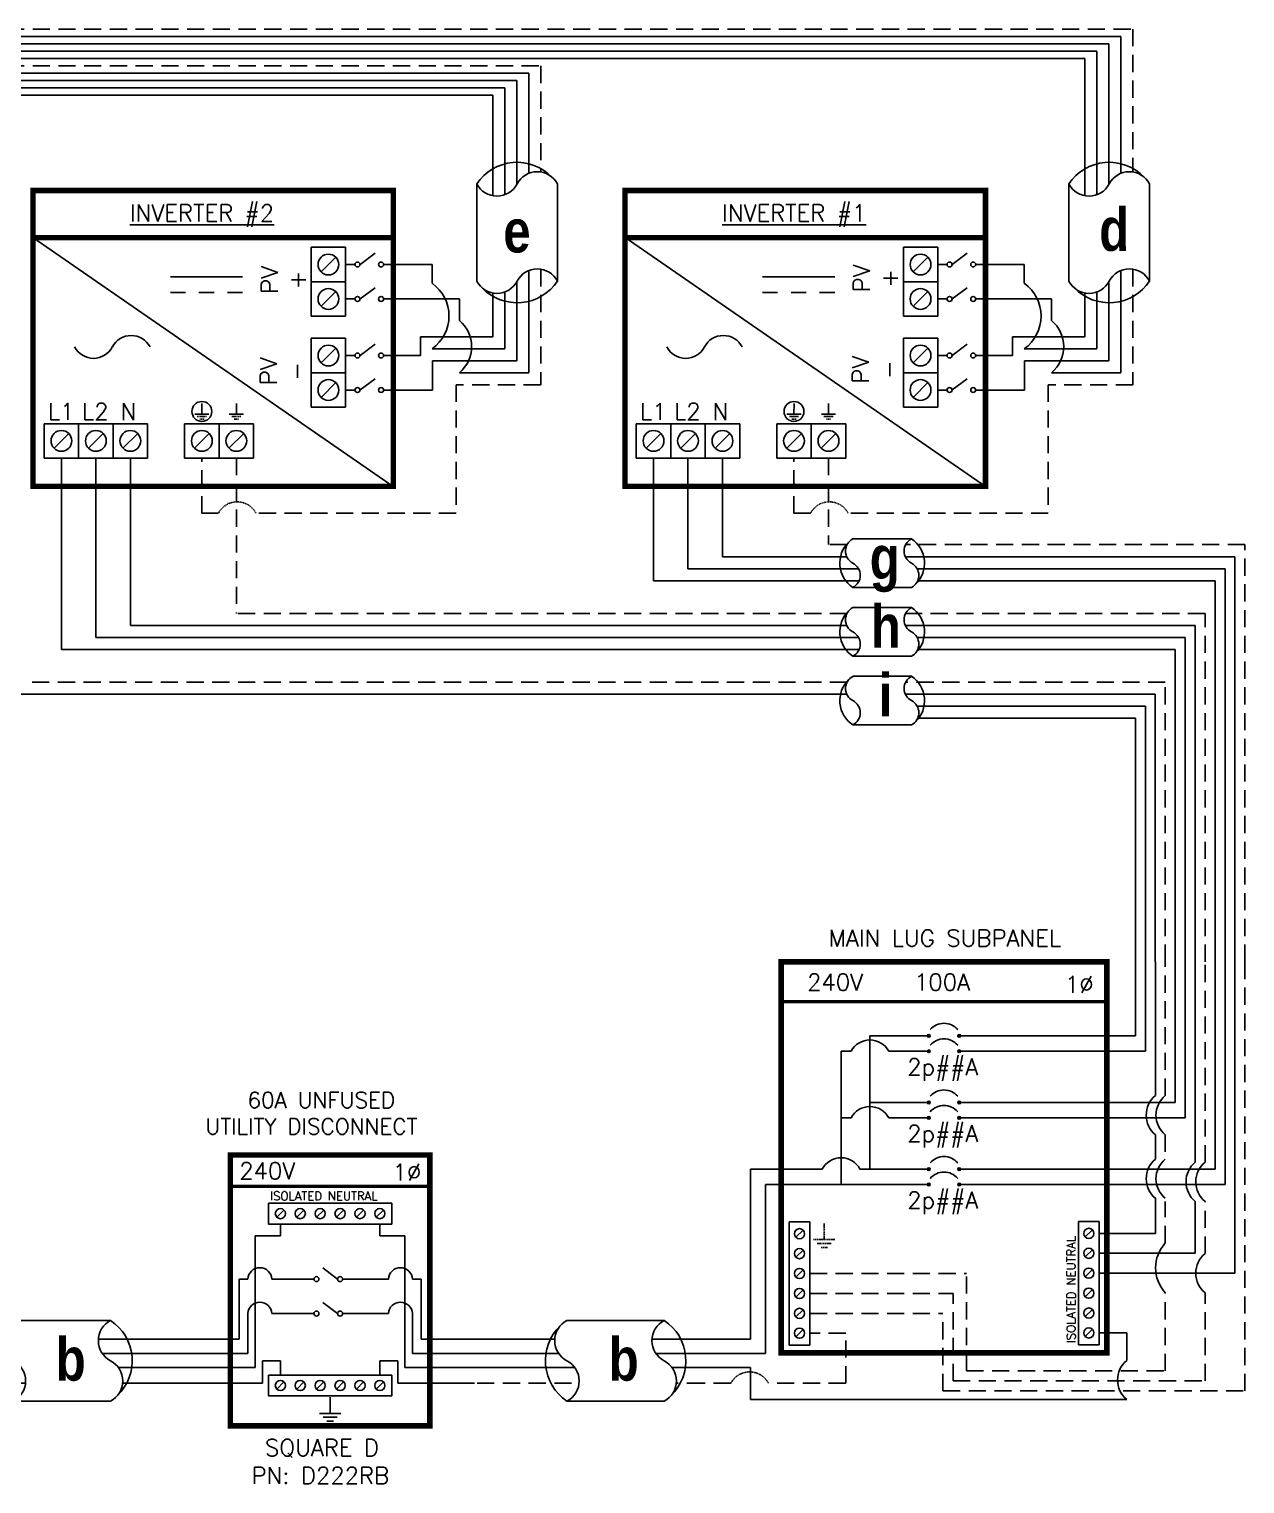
# Model space of a CAD drawing. Header units: feet. Extents: x 18740 to 19516, y 16033 to 16588.
# Drawn here: x 19249.9 to 19515.7, y 16235.1 to 16553.1 of the extents above; entities that cross this region are included whole.
import ezdxf

# ---------------------------------------------------------------- set-up
doc = ezdxf.new("R2010")
doc.units = ezdxf.units.FT
doc.header["$MEASUREMENT"] = 0
doc.linetypes.add('HIDDEN', pattern=[0.375, 0.25, -0.125])
for name, color, linetype in [('ONE LINE BLOCKS', 7, 'Continuous'), ('TABLES', 7, 'Continuous'), ('TEXT', 7, 'Continuous'), ('Z - TITLEBLOCK TXT', 7, 'Continuous')]:
    doc.layers.add(name, color=color, linetype=linetype)
doc.styles.add('ONE LINE TXT', font='techb___.ttf')
doc.styles.get("Standard").update_dxf_attribs({"font": 'simplex.shx'})

# ---------------------------------------------------------------- blocks, each defined once
blk = doc.blocks.new('*U22')
at = {"layer": 'ONE LINE BLOCKS', "linetype": 'Continuous'}
h = blk.add_hatch(color=1, dxfattribs=at)
h.dxf.hatch_style = 1
edge = h.paths.add_edge_path()
edge.add_arc((32.25, -16.19), 0.291, 0, 360)
h = blk.add_hatch(color=1, dxfattribs=at)
h.dxf.hatch_style = 1
edge = h.paths.add_edge_path()
edge.add_arc((38.92, -16.19), 0.291, 0, 360)
h = blk.add_hatch(color=1, dxfattribs=at)
h.dxf.hatch_style = 1
edge = h.paths.add_edge_path()
edge.add_arc((32.25, -19.57), 0.291, 0, 360)
h = blk.add_hatch(color=1, dxfattribs=at)
h.dxf.hatch_style = 1
edge = h.paths.add_edge_path()
edge.add_arc((38.92, -19.57), 0.291, 0, 360)
h = blk.add_hatch(color=1, dxfattribs=at)
h.dxf.hatch_style = 1
edge = h.paths.add_edge_path()
edge.add_arc((32.25, -30.75), 0.291, 0, 360)
h = blk.add_hatch(color=1, dxfattribs=at)
h.dxf.hatch_style = 1
edge = h.paths.add_edge_path()
edge.add_arc((38.92, -30.75), 0.291, 0, 360)
h = blk.add_hatch(color=1, dxfattribs=at)
h.dxf.hatch_style = 1
edge = h.paths.add_edge_path()
edge.add_arc((32.25, -34.13), 0.291, 0, 360)
h = blk.add_hatch(color=1, dxfattribs=at)
h.dxf.hatch_style = 1
edge = h.paths.add_edge_path()
edge.add_arc((38.92, -34.13), 0.291, 0, 360)
h = blk.add_hatch(color=1, dxfattribs=at)
h.dxf.hatch_style = 1
edge = h.paths.add_edge_path()
edge.add_arc((32.25, -45.31), 0.291, 0, 360)
h = blk.add_hatch(color=1, dxfattribs=at)
h.dxf.hatch_style = 1
edge = h.paths.add_edge_path()
edge.add_arc((38.92, -45.31), 0.291, 0, 360)
h = blk.add_hatch(color=1, dxfattribs=at)
h.dxf.hatch_style = 1
edge = h.paths.add_edge_path()
edge.add_arc((32.25, -48.69), 0.291, 0, 360)
h = blk.add_hatch(color=1, dxfattribs=at)
h.dxf.hatch_style = 1
edge = h.paths.add_edge_path()
edge.add_arc((38.92, -48.69), 0.291, 0, 360)
at = {"color": 7, "linetype": 'Continuous'}
for p, q in [((77.44, 0), (77.44, -16.19)), ((86.14, 0), (86.14, -30.75)), ((94.84, 0), (94.84, -45.31)), ((28.05, -16.19), (19.39, -16.19)), ((19.39, -16.19), (19.39, -30.75)), ((77.44, -16.19), (43.12, -16.19)), ((28.05, -30.75), (19.39, -30.75)), ((19.39, -30.75), (19.39, -45.31)), ((86.14, -30.75), (43.12, -30.75)), ((8.98, -45.31), (-6.7, -45.31)), ((-6.7, -45.31), (-6.7, -82.47)), ((28.05, -45.31), (17.22, -45.31)), ((94.84, -45.31), (43.12, -45.31)), ((-6.7, -82.47), (-20.02, -82.47))]:
    blk.add_line(p, q, dxfattribs=at)
at = {"color": 10, "linetype": 'Continuous'}
for p, q in [((79.61, 0), (79.61, -19.57)), ((88.31, 0), (88.31, -34.13)), ((97.01, 0), (97.01, -48.69)), ((13.1, -34.13), (13.1, -19.57)), ((15.27, -19.57), (13.1, -19.57)), ((23.51, -19.57), (28.05, -19.57)), ((79.61, -19.57), (43.12, -19.57)), ((13.1, -48.69), (13.1, -34.13)), ((15.27, -34.13), (13.1, -34.13)), ((23.51, -34.13), (28.05, -34.13)), ((88.31, -34.13), (43.12, -34.13)), ((13.1, -48.69), (-3.41, -48.69)), ((-3.41, -85.65), (-3.41, -48.69)), ((13.1, -48.69), (28.05, -48.69)), ((97.01, -48.69), (43.12, -48.69)), ((-3.41, -85.65), (-20.02, -85.65))]:
    blk.add_line(p, q, dxfattribs=at)
at = {"color": 253, "linetype": 'Continuous'}
for p, q in [((81.79, 0), (81.79, -29.26)), ((90.49, 0), (90.49, -43.82)), ((99.19, 0), (99.19, -68.07)), ((81.79, -37.81), (81.79, -43.14)), ((81.79, -51.7), (81.79, -59.36)), ((90.49, -52.37), (90.49, -63.71)), ((81.79, -59.36), (69.51, -59.36)), ((90.49, -63.71), (69.51, -63.71)), ((99.19, -68.07), (69.51, -68.07)), ((75.52, -81.12), (69.51, -81.12)), ((75.52, -87.14), (75.52, -81.12)), ((-6.7, -88.69), (-20.02, -88.69)), ((-6.7, -95.69), (-6.7, -88.69)), ((75.52, -95.69), (-6.7, -95.69))]:
    blk.add_line(p, q, dxfattribs=at)
at = {"color": 10, "linetype": 'Continuous'}
for centre in [(19.39, -21.73), (19.39, -36.29)]:
    blk.add_arc(centre, 4.65, 27.6639, 152.3361, dxfattribs=at)
at = {"color": 253, "linetype": 'Continuous'}
for centre in [(85.37, -33.53), (85.37, -47.42), (94.07, -48.09), (79.1, -91.41)]:
    blk.add_arc(centre, 5.58, 129.9215, 230.0785, dxfattribs=at)
at = {"color": 7, "linetype": 'Continuous'}
blk.add_arc((13.1, -47.47), 4.65, 27.6639, 152.3361, dxfattribs=at)
at = {"layer": 'ONE LINE BLOCKS', "lineweight": 50}
blk.add_line((0, -8.7), (71.17, -8.7), dxfattribs=at)
at = {"layer": 'ONE LINE BLOCKS', "lineweight": 50, "const_width": 1.19}
blk.add_lwpolyline([(0, -85.47), (0, 0), (71.17, 0), (71.17, -85.47)], close=True, dxfattribs=at)
at = {"layer": 'TEXT', "color": 92, "linetype": 'HIDDEN', "ltscale": 15}
for p, q in [((83.96, -29.26), (83.96, 0)), ((92.66, -43.82), (92.66, 0)), ((101.36, -93.78), (101.36, 0)), ((83.96, -37.81), (83.96, -43.14)), ((83.96, -61.47), (83.96, -52.37)), ((92.66, -63.79), (92.66, -52.37)), ((6.27, -68.14), (40.48, -68.14)), ((40.48, -89.41), (40.48, -68.14)), ((6.27, -72.49), (37.56, -72.49)), ((37.56, -91.6), (37.56, -72.49)), ((83.96, -89.41), (83.96, -72.34)), ((92.66, -91.6), (92.66, -72.34)), ((6.27, -76.84), (35.36, -76.84)), ((35.36, -93.78), (35.36, -76.84)), ((14.11, -81.19), (6.27, -81.19)), ((14.11, -92.13), (14.11, -81.19)), ((-11.01, -92.13), (-20.02, -92.13)), ((14.11, -92.13), (-2.77, -92.13)), ((37.56, -91.6), (92.66, -91.6)), ((40.48, -89.41), (83.96, -89.41)), ((35.36, -93.78), (101.36, -93.78))]:
    blk.add_line(p, q, dxfattribs=at)
at = {"layer": 'TEXT', "color": 92, "linetype": 'HIDDEN', "flags": 128}
for points in [[(9.38, -57.21), (9.38, -60.71)], [(7.04, -60.71), (11.72, -60.71)], [(10.91, -61.58), (7.85, -61.58)], [(10.1, -62.45), (8.66, -62.45)]]:
    blk.add_lwpolyline(points, dxfattribs=at)
at = {"layer": 'TEXT', "color": 92, "linetype": 'Continuous', "ltscale": 4}
for centre, radius, start, end in [((87.43, -33.53), 5.51, 129.059, 230.941), ((87.43, -47.42), 5.51, 129.059, 230.941), ((96.13, -48.09), 5.51, 129.059, 230.941), ((89.87, -66.9), 8.03, 137.3778, 222.6222), ((96.13, -68.07), 5.51, 129.059, 230.941)]:
    blk.add_arc(centre, radius, start, end, dxfattribs=at)
at = {"layer": 'TEXT', "color": 92, "linetype": 'HIDDEN', "ltscale": 0.3}
blk.add_arc((-6.89, -94.29), 4.65, 27.6639, 152.3361, dxfattribs=at)
at = {"layer": 'Z - TITLEBLOCK TXT', "color": 1, "linetype": 'Continuous'}
for p, q in [((1.73, -83.79), (1.73, -56.84)), ((1.73, -56.84), (6.27, -56.84)), ((6.27, -56.84), (6.27, -83.79)), ((64.97, -83.71), (64.97, -56.77)), ((64.97, -56.77), (69.51, -56.77)), ((69.51, -56.77), (69.51, -83.71)), ((6.27, -83.79), (1.73, -83.79)), ((69.51, -83.71), (64.97, -83.71))]:
    blk.add_line(p, q, dxfattribs=at)
at = {"layer": 'Z - TITLEBLOCK TXT', "color": 4, "linetype": 'Continuous'}
for p, q in [((4.79, -58.65), (3.22, -60.22)), ((68.02, -58.58), (66.45, -60.15)), ((4.79, -63), (3.22, -64.57)), ((68.02, -62.93), (66.45, -64.5)), ((4.79, -67.35), (3.22, -68.92)), ((68.02, -67.28), (66.45, -68.85)), ((4.79, -71.7), (3.22, -73.27)), ((68.02, -71.63), (66.45, -73.2)), ((4.79, -76.05), (3.22, -77.62)), ((68.02, -75.98), (66.45, -77.55)), ((4.79, -80.4), (3.22, -81.97)), ((68.02, -80.33), (66.45, -81.9))]:
    blk.add_line(p, q, dxfattribs=at)
at = {"layer": 'Z - TITLEBLOCK TXT', "color": 1, "linetype": 'Continuous', "flags": 128}
for points in [[(28.05, -16.19), (32.25, -16.19)], [(28.05, -16.19), (32.25, -16.19)], [(38.92, -16.19), (43.12, -16.19)], [(28.05, -19.57), (32.25, -19.57)], [(28.05, -19.57), (32.25, -19.57)], [(38.92, -19.57), (43.12, -19.57)], [(28.05, -30.75), (32.25, -30.75)], [(28.05, -30.75), (32.25, -30.75)], [(38.92, -30.75), (43.12, -30.75)], [(28.05, -34.13), (32.25, -34.13)], [(28.05, -34.13), (32.25, -34.13)], [(38.92, -34.13), (43.12, -34.13)], [(28.05, -45.31), (32.25, -45.31)], [(28.05, -45.31), (32.25, -45.31)], [(38.92, -45.31), (43.12, -45.31)], [(28.05, -48.69), (32.25, -48.69)], [(28.05, -48.69), (32.25, -48.69)], [(38.92, -48.69), (43.12, -48.69)]]:
    blk.add_lwpolyline(points, dxfattribs=at)
at = {"layer": 'Z - TITLEBLOCK TXT', "color": 1, "linetype": 'Continuous'}
for centre in [(32.25, -16.19), (38.92, -16.19), (32.25, -19.57), (38.92, -19.57), (32.25, -30.75), (38.92, -30.75), (32.25, -34.13), (38.92, -34.13), (32.25, -45.31), (38.92, -45.31), (32.25, -48.69), (38.92, -48.69)]:
    blk.add_circle(centre, 0.291, dxfattribs=at)
at = {"layer": 'Z - TITLEBLOCK TXT', "color": 4, "linetype": 'Continuous'}
for centre in [(4, -59.44), (67.24, -59.36), (4, -63.79), (67.24, -63.71), (4, -68.14), (67.24, -68.07), (4, -72.49), (67.24, -72.42), (4, -76.84), (67.24, -76.77), (4, -81.19), (67.24, -81.12)]:
    blk.add_circle(centre, 1.11, dxfattribs=at)
at = {"layer": 'Z - TITLEBLOCK TXT', "color": 1, "linetype": 'Continuous'}
for centre in [(35.58, -17.38), (35.58, -20.76), (35.58, -31.94), (35.58, -35.32), (35.58, -46.5), (35.58, -49.88)]:
    blk.add_arc(centre, 3.93, 40.3392, 139.6608, dxfattribs=at)
at = {"layer": 'TABLES', "color": 1, "linetype": 'Continuous'}
for p in [(27.55, -24.8), (27.55, -39.36), (27.55, -53.92)]:
    blk.add_text('2p##A', height=3.658, dxfattribs=at).set_placement(p)
at = {"layer": 'TABLES', "color": 4, "linetype": 'Continuous'}
blk.add_text('ISOLATED NEUTRAL', height=1.8743, rotation=90, dxfattribs=at).set_placement((64.31, -83.35))
at = {"layer": 'TEXT', "color": 1, "attachment_point": 5}
for s, width, gutter_width, insert, char_height in [('MAIN LUG SUBPANEL ', 62.3984, 7.17, (35.78, 5.18), 3.6576), ('240V', 0.1481, 0.75, (11.79, -4.45), 3.658), ('100A', 0.1481, 0.75, (35.17, -4.45), 3.658), ('1∅', 0.1481, 0.75, (65.15, -4.96), 3.658)]:
    blk.add_mtext_dynamic_manual_height_columns(s, width=width, gutter_width=gutter_width, heights=[0], dxfattribs=dict(at, insert=insert, char_height=char_height))
blk = doc.blocks.new('*U10')
at = {"color": 7, "linetype": 'Continuous'}
for p, q in [((6.669, 2.433), (2.905, 2.433)), ((2.435, 1.711), (0, 1.711)), ((9.575, 1.711), (6.199, 1.711)), ((2.905, -0.69), (6.669, -0.69))]:
    blk.add_line(p, q, dxfattribs=at)
at = {"color": 10, "linetype": 'Continuous'}
for p, q in [((2.591, 1.149), (0, 1.149)), ((9.575, 1.149), (6.355, 1.149))]:
    blk.add_line(p, q, dxfattribs=at)
at = {"color": 253, "linetype": 'Continuous'}
for p, q in [((3.208, 0.611), (0, 0.611)), ((9.575, 0.611), (6.972, 0.611))]:
    blk.add_line(p, q, dxfattribs=at)
at = {"color": 7, "linetype": 'Continuous'}
for centre, start, end in [((5.633, 0.872), 313.9732, 56.4265), ((3.942, 0.872), 133.9732, 236.4265)]:
    blk.add_arc(centre, 1.874, start, end, dxfattribs=at)
at = {"layer": 'TEXT', "color": 92, "linetype": 'HIDDEN', "ltscale": 15}
for p, q in [((3.373, 0), (0, 0)), ((9.575, 0), (7.137, 0))]:
    blk.add_line(p, q, dxfattribs=at)
at = {"layer": 'Z - TITLEBLOCK TXT', "linetype": 'Continuous'}
for centre, start, end in [((3.315, 1.653), 117.6639, 242.3361), ((7.078, 1.653), 117.6639, 242.3361), ((2.496, 0.091), 297.6639, 62.3361), ((6.26, 0.091), 297.6639, 62.3361)]:
    blk.add_arc(centre, 0.882, start, end, dxfattribs=at)
blk = doc.blocks.new('M_UTILITY DISCONNECT')
at = {"color": 253, "linetype": 'Continuous'}
for p, q in [((2.699, 0.611), (2.699, 5.706)), ((2.699, 5.706), (3.671, 5.706)), ((3.671, 5.706), (3.671, 6.168)), ((7.524, 5.706), (7.524, 6.168)), ((8.496, 5.706), (7.524, 5.706)), ((8.496, 0.611), (8.496, 5.706)), ((2.699, 0.611), (0, 0.611)), ((8.496, 0.611), (11.195, 0.611))]:
    blk.add_line(p, q, dxfattribs=at)
at = {"color": 7, "linetype": 'Continuous'}
for p, q in [((2.078, 1.711), (2.078, 4.034)), ((2.408, 4.034), (2.078, 4.034)), ((3.809, 4.034), (3.343, 4.034)), ((7.386, 4.034), (7.853, 4.034)), ((8.788, 4.034), (9.118, 4.034)), ((9.118, 1.711), (9.118, 4.034)), ((2.078, 1.711), (0, 1.711)), ((9.118, 1.711), (11.195, 1.711))]:
    blk.add_line(p, q, dxfattribs=at)
at = {"color": 10, "linetype": 'Continuous'}
for p, q in [((2.408, 1.149), (2.408, 2.699)), ((3.809, 2.699), (3.343, 2.699)), ((7.386, 2.699), (7.853, 2.699)), ((8.787, 1.149), (8.788, 2.699)), ((2.408, 1.149), (0, 1.149)), ((8.787, 1.149), (11.195, 1.149))]:
    blk.add_line(p, q, dxfattribs=at)
at = {"color": 7, "linetype": 'Continuous'}
for centre in [(2.875, 4.008), (8.32, 4.008)]:
    blk.add_arc(centre, 0.468, 3.2819, 176.7181, dxfattribs=at)
at = {"color": 10, "linetype": 'Continuous'}
for centre in [(2.875, 2.672), (8.32, 2.672)]:
    blk.add_arc(centre, 0.468, 3.2819, 176.7181, dxfattribs=at)
at = {"layer": 'ONE LINE BLOCKS', "lineweight": 50}
blk.add_line((1.732, 7.637), (9.459, 7.637), dxfattribs=at)
at = {"layer": 'ONE LINE BLOCKS', "lineweight": 50, "const_width": 0.21}
blk.add_lwpolyline([(1.732, -1.647), (1.732, 8.836), (9.459, 8.836), (9.459, -1.647)], close=True, dxfattribs=at)
at = {"layer": 'TEXT', "color": 92, "linetype": 'HIDDEN', "ltscale": 15}
for p, q in [((2.978, 0), (2.978, 0.875)), ((2.978, 0.875), (3.671, 0.875)), ((3.671, 0.875), (3.671, 0.319)), ((8.217, 0.875), (7.524, 0.875)), ((7.524, 0.875), (7.524, 0.319)), ((8.217, 0), (8.217, 0.875)), ((2.978, 0), (0, 0)), ((8.217, 0), (11.195, 0))]:
    blk.add_line(p, q, dxfattribs=at)
at = {"layer": 'TEXT', "color": 92, "linetype": 'Continuous', "flags": 128}
for points in [[(5.598, -0.543), (5.598, -1.164)], [(5.183, -1.164), (6.012, -1.164)], [(5.869, -1.317), (5.327, -1.317)], [(5.725, -1.471), (5.47, -1.471)]]:
    blk.add_lwpolyline(points, dxfattribs=at)
at = {"layer": 'Z - TITLEBLOCK TXT', "color": 1, "linetype": 'Continuous'}
for p, q in [((3.211, 6.168), (3.211, 6.972)), ((3.211, 6.972), (7.984, 6.972)), ((7.984, 6.972), (7.984, 6.168)), ((7.984, 6.168), (3.211, 6.168)), ((3.809, 4.034), (4.973, 4.034)), ((5.309, 4.468), (5.887, 4.036)), ((6.078, 4.034), (7.386, 4.034)), ((5.309, 3.134), (5.887, 2.701)), ((3.809, 2.699), (4.973, 2.699)), ((6.078, 2.699), (7.386, 2.699)), ((3.211, 0.319), (7.984, 0.319)), ((3.211, 0.319), (3.211, -0.485)), ((7.984, 0.319), (7.984, -0.485)), ((7.984, -0.485), (3.211, -0.485))]:
    blk.add_line(p, q, dxfattribs=at)
at = {"layer": 'Z - TITLEBLOCK TXT', "color": 4, "linetype": 'Continuous'}
for p, q in [((3.81, 6.71), (3.531, 6.431)), ((4.581, 6.71), (4.302, 6.431)), ((5.351, 6.71), (5.073, 6.431)), ((6.122, 6.71), (5.844, 6.431)), ((6.893, 6.71), (6.614, 6.431)), ((7.664, 6.71), (7.385, 6.431)), ((3.81, 0.056), (3.531, -0.223)), ((4.581, 0.056), (4.302, -0.223)), ((5.351, 0.056), (5.073, -0.223)), ((6.122, 0.056), (5.844, -0.223)), ((6.893, 0.056), (6.614, -0.223)), ((7.664, 0.056), (7.385, -0.223))]:
    blk.add_line(p, q, dxfattribs=at)
for centre in [(3.671, 6.57), (4.441, 6.57), (5.212, 6.57), (5.983, 6.57), (6.754, 6.57), (7.524, 6.57), (3.671, -0.083), (4.441, -0.083), (5.212, -0.083), (5.983, -0.083), (6.754, -0.083), (7.524, -0.083)]:
    blk.add_circle(centre, 0.197, dxfattribs=at)
at = {"layer": 'Z - TITLEBLOCK TXT', "color": 1, "linetype": 'Continuous'}
for centre in [(5.069, 4.034), (5.983, 4.034), (5.069, 2.699), (5.983, 2.699)]:
    blk.add_circle(centre, 0.0959, dxfattribs=at)
at = {"layer": 'TABLES', "color": 4, "linetype": 'Continuous'}
blk.add_text('ISOLATED NEUTRAL', height=0.33207, dxfattribs=at).set_placement((3.275, 7.089))
at = {"layer": 'TEXT', "color": 1}
for s, width, gutter_width, heights, insert, char_height, attachment_point in [('\\A1;\\pi2.3006; 60A UNFUSED \\P\\pi1.0912;UTILITY DISCONNECT', 11.50802, 0, [1.916], (-0.322, 11.272), 0.612, 1), ('240V', 0.14806, 0.75, [0], (3.162, 8.227), 0.648, 5), ('1∅', 0.14806, 0.75, [0], (8.576, 8.174), 0.648, 5), ('\\A1;\\pi1.5665,t4.8065;SQUARE D\\P\\pi1.042,t4.282;PN: D222RB', 8.03936, 0.203, [2.349], (1.51, -2.167), 0.648, 1)]:
    blk.add_mtext_dynamic_manual_height_columns(s, width=width, gutter_width=gutter_width, heights=heights, dxfattribs=dict(at, insert=insert, char_height=char_height, attachment_point=attachment_point))

msp = doc.modelspace()

# ---------------------------------------------------------------- linework, layer by layer
at = {"color": 7, "linetype": 'Continuous'}
for p, q in [((19121.36, 16551.45), (19488.61, 16551.45)), ((19488.61, 16551.45), (19488.61, 16521.53)), ((19121.36, 16548.23), (19483.37, 16548.23)), ((19483.37, 16548.23), (19483.37, 16516.86)), ((19121.36, 16543.41), (19359.18, 16543.41)), ((19359.18, 16543.41), (19359.18, 16521.53)), ((19121.36, 16540.2), (19353.93, 16540.19)), ((19353.93, 16540.19), (19353.93, 16516.86)), ((19347.8, 16519.21), (19347.8, 16497.97)), ((19365.42, 16497.97), (19365.42, 16519.21)), ((19477.23, 16519.21), (19477.23, 16497.97)), ((19494.86, 16497.97), (19494.86, 16519.21)), ((19338.05, 16501.6), (19327.42, 16501.6)), ((19338.05, 16497.5), (19338.05, 16501.6)), ((19359.18, 16500.28), (19359.18, 16477.95)), ((19467.48, 16501.6), (19456.85, 16501.6)), ((19467.48, 16497.5), (19467.48, 16501.6)), ((19488.61, 16500.28), (19488.61, 16477.95)), ((19344.01, 16494.07), (19327.42, 16494.07)), ((19344.01, 16489.35), (19344.01, 16494.07)), ((19353.93, 16495.61), (19353.93, 16483.19)), ((19473.44, 16494.07), (19456.85, 16494.07)), ((19473.44, 16489.35), (19473.44, 16494.07)), ((19483.37, 16495.61), (19483.37, 16483.19)), ((19353.93, 16483.19), (19338.05, 16483.19)), ((19483.37, 16483.19), (19467.48, 16483.19)), ((19359.18, 16477.95), (19344.01, 16477.95)), ((19488.61, 16477.95), (19473.44, 16477.95)), ((19257.01, 16459.28), (19257.01, 16417.46)), ((19386.44, 16459.28), (19386.44, 16432.48)), ((19442.82, 16441.64), (19430, 16441.64)), ((19386.44, 16432.48), (19431.37, 16432.48)), ((19430, 16431.01), (19442.82, 16431.01)), ((19444.18, 16432.48), (19509.17, 16432.48)), ((19509.17, 16432.48), (19509.17, 16349.2)), ((19442.82, 16426.62), (19430, 16426.62)), ((19257.01, 16417.46), (19431.37, 16417.46)), ((19444.18, 16417.46), (19500.47, 16417.46)), ((19500.47, 16417.46), (19500.47, 16349.2)), ((19430, 16415.98), (19442.82, 16415.98)), ((19442.82, 16411.59), (19430, 16411.59)), ((19430, 16400.96), (19442.82, 16400.96)), ((19444.18, 16402.43), (19491.77, 16402.43)), ((19491.77, 16402.43), (19491.77, 16349.2)), ((19388.77, 16270.8), (19367.52, 16270.8)), ((19347.34, 16266.73), (19364.87, 16266.73)), ((19398.89, 16266.73), (19386.11, 16266.73)), ((19367.52, 16253.18), (19388.77, 16253.18))]:
    msp.add_line(p, q, dxfattribs=at)
at = {"color": 253, "linetype": 'Continuous'}
for p, q in [((19121.36, 16549.84), (19485.99, 16549.84)), ((19485.99, 16549.84), (19485.99, 16519.11)), ((19121.36, 16546.62), (19480.74, 16546.62)), ((19480.74, 16546.62), (19480.74, 16516.63)), ((19121.36, 16541.8), (19356.56, 16541.8)), ((19356.56, 16541.8), (19356.56, 16519.11)), ((19121.36, 16538.58), (19351.31, 16538.58)), ((19351.31, 16538.58), (19351.31, 16516.63)), ((19356.56, 16497.87), (19356.56, 16480.57)), ((19485.99, 16497.87), (19485.99, 16480.57)), ((19351.31, 16495.38), (19351.31, 16485.81)), ((19480.74, 16495.38), (19480.74, 16485.81)), ((19351.31, 16485.81), (19335.47, 16485.81)), ((19335.47, 16485.81), (19335.47, 16481.71)), ((19480.74, 16485.81), (19464.91, 16485.81)), ((19464.91, 16485.81), (19464.91, 16481.71)), ((19335.47, 16481.71), (19327.42, 16481.71)), ((19356.56, 16480.57), (19338.1, 16480.57)), ((19338.1, 16480.57), (19338.1, 16474.17)), ((19464.91, 16481.71), (19456.85, 16481.71)), ((19485.99, 16480.57), (19467.53, 16480.57)), ((19467.53, 16480.57), (19467.53, 16474.17)), ((19338.1, 16474.17), (19327.42, 16474.17)), ((19467.53, 16474.17), (19456.85, 16474.17)), ((19272.08, 16459.28), (19272.08, 16422.72)), ((19401.51, 16459.28), (19401.51, 16437.74)), ((19401.51, 16437.74), (19428.66, 16437.74)), ((19441.48, 16437.74), (19513.53, 16437.74)), ((19513.53, 16349.2), (19513.53, 16437.74)), ((19272.08, 16422.72), (19428.66, 16422.72)), ((19441.48, 16422.72), (19504.82, 16422.72)), ((19504.82, 16422.72), (19504.82, 16349.2)), ((19246.05, 16407.69), (19428.66, 16407.69)), ((19441.48, 16407.69), (19496.12, 16407.69)), ((19496.12, 16407.69), (19496.12, 16349.2)), ((19343.84, 16260.52), (19369.23, 16260.52)), ((19398.89, 16260.52), (19390.48, 16260.52))]:
    msp.add_line(p, q, dxfattribs=at)
at = {"color": 10, "linetype": 'Continuous'}
for p, q in [((19264.54, 16459.28), (19264.54, 16420.09)), ((19393.97, 16459.28), (19393.97, 16435.11)), ((19393.97, 16435.11), (19431.24, 16435.11)), ((19444.05, 16435.11), (19511.35, 16435.11)), ((19511.35, 16435.11), (19511.35, 16349.2)), ((19264.54, 16420.09), (19431.24, 16420.09)), ((19444.05, 16420.09), (19502.65, 16420.09)), ((19502.65, 16420.09), (19502.65, 16349.2)), ((19444.05, 16405.06), (19493.95, 16405.06)), ((19493.95, 16405.06), (19493.95, 16349.2)), ((19345.48, 16263.56), (19365.75, 16263.56)), ((19398.89, 16263.56), (19386.99, 16263.56))]:
    msp.add_line(p, q, dxfattribs=at)
at = {"color": 7, "linetype": 'Continuous'}
for centre, radius, start, end in [((19356.61, 16513.36), 10.58, 43.9732, 146.4265), ((19486.04, 16513.36), 10.58, 43.9732, 146.4265), ((19356.61, 16503.82), 10.58, 223.9732, 326.4265), ((19486.04, 16503.82), 10.58, 223.9732, 326.4265), ((19433.53, 16436.33), 6.38, 133.9732, 236.4265), ((19439.29, 16436.33), 6.38, 313.9732, 56.4265), ((19439.29, 16421.3), 6.38, 313.9732, 56.4265), ((19433.53, 16421.3), 6.38, 133.9732, 236.4265), ((19433.53, 16406.28), 6.38, 133.9732, 236.4265), ((19439.29, 16406.28), 6.38, 313.9732, 56.4265), ((19382.92, 16261.99), 10.58, 313.9732, 56.4265), ((19373.37, 16261.99), 10.58, 133.9732, 236.4265)]:
    msp.add_arc(centre, radius, start, end, dxfattribs=at)
at = {"layer": 'ONE LINE BLOCKS', "lineweight": 50, "const_width": 1.19}
for points in [[(19250.79, 16453.11), (19250.79, 16517.77), (19329.56, 16517.77), (19329.56, 16453.11)], [(19250.79, 16507.49), (19250.79, 16517.77), (19329.56, 16517.77), (19329.56, 16507.49)], [(19380.22, 16453.11), (19380.22, 16517.77), (19458.99, 16517.77), (19458.99, 16453.11)], [(19380.22, 16507.49), (19380.22, 16517.77), (19458.99, 16517.77), (19458.99, 16507.49)]]:
    msp.add_lwpolyline(points, close=True, dxfattribs=at)
at = {"layer": 'TEXT', "color": 92, "linetype": 'HIDDEN', "ltscale": 15}
for p, q in [((19121.36, 16553.05), (19491.23, 16553.05)), ((19491.23, 16553.05), (19491.23, 16521.82)), ((19121.36, 16545.02), (19361.8, 16545.02)), ((19361.8, 16545.02), (19361.8, 16521.82)), ((19361.8, 16500.57), (19361.8, 16475.33)), ((19491.23, 16500.57), (19491.23, 16475.33)), ((19361.8, 16475.33), (19343.29, 16475.33)), ((19343.29, 16475.33), (19343.29, 16447.24)), ((19491.23, 16475.33), (19472.72, 16475.33)), ((19472.72, 16475.33), (19472.72, 16447.24)), ((19287.71, 16447.24), (19287.71, 16459.28)), ((19295.25, 16459.28), (19295.25, 16425.35)), ((19417.14, 16447.24), (19417.14, 16459.28)), ((19424.68, 16459.28), (19424.68, 16440.37)), ((19287.71, 16447.24), (19291.31, 16447.24)), ((19343.29, 16447.24), (19299.55, 16447.24)), ((19417.14, 16447.24), (19420.75, 16447.24)), ((19472.72, 16447.24), (19428.98, 16447.24)), ((19428.74, 16440.37), (19424.68, 16440.37)), ((19515.7, 16440.37), (19441.55, 16440.37)), ((19515.7, 16349.2), (19515.7, 16440.37)), ((19428.74, 16425.35), (19295.25, 16425.35)), ((19507, 16425.35), (19441.55, 16425.35)), ((19507, 16349.2), (19507, 16425.35)), ((19428.74, 16410.32), (19249.69, 16410.32)), ((19498.3, 16410.32), (19441.55, 16410.32)), ((19498.3, 16349.2), (19498.3, 16410.32)), ((19342.26, 16257.07), (19370.16, 16257.07)), ((19397.47, 16257.07), (19391.41, 16257.07))]:
    msp.add_line(p, q, dxfattribs=at)
at = {"layer": 'TEXT', "color": 92, "linetype": 'Continuous', "flags": 128}
for points in [[(19287.71, 16471.22), (19287.71, 16468.92)], [(19295.25, 16471.22), (19295.25, 16468.92)], [(19417.15, 16471.22), (19417.14, 16468.92)], [(19424.68, 16471.22), (19424.68, 16468.92)], [(19286.18, 16468.92), (19289.25, 16468.92)], [(19293.71, 16468.92), (19296.78, 16468.92)], [(19415.61, 16468.92), (19418.68, 16468.92)], [(19418.15, 16468.35), (19416.14, 16468.35)], [(19423.14, 16468.92), (19426.21, 16468.92)], [(19425.68, 16468.35), (19423.67, 16468.35)]]:
    msp.add_lwpolyline(points, dxfattribs=at)
at = {"layer": 'TEXT', "color": 92, "linetype": 'HIDDEN', "flags": 128}
for points in [[(19288.72, 16468.35), (19286.71, 16468.35)], [(19288.18, 16467.78), (19287.24, 16467.78)], [(19296.25, 16468.35), (19294.24, 16468.35)], [(19295.72, 16467.78), (19294.78, 16467.78)], [(19417.61, 16467.78), (19416.67, 16467.78)], [(19425.15, 16467.78), (19424.21, 16467.78)]]:
    msp.add_lwpolyline(points, dxfattribs=at)
at = {"layer": 'TEXT', "color": 92, "linetype": 'Continuous'}
for centre in [(19287.71, 16469.48), (19417.14, 16469.48)]:
    msp.add_circle(centre, 2.17, dxfattribs=at)
at = {"layer": 'TEXT', "color": 92, "linetype": 'HIDDEN', "ltscale": 0.3}
for centre in [(19295.43, 16445.08), (19424.87, 16445.08)]:
    msp.add_arc(centre, 4.65, 27.6639, 152.3361, dxfattribs=at)
at = {"layer": 'Z - TITLEBLOCK TXT', "color": 7, "linetype": 'Continuous'}
for p, q in [((19329.56, 16453.11), (19250.79, 16507.49)), ((19458.99, 16453.11), (19380.22, 16507.49)), ((19296.61, 16498.88), (19280.85, 16498.88)), ((19426.04, 16498.88), (19410.28, 16498.88)), ((19284.14, 16495.47), (19280.85, 16495.47)), ((19290.38, 16495.47), (19287.08, 16495.47)), ((19296.61, 16495.47), (19293.32, 16495.47)), ((19413.57, 16495.47), (19410.28, 16495.47)), ((19419.81, 16495.47), (19416.51, 16495.47)), ((19426.04, 16495.47), (19422.75, 16495.47))]:
    msp.add_line(p, q, dxfattribs=at)
at = {"layer": 'Z - TITLEBLOCK TXT', "color": 1, "linetype": 'Continuous'}
for p, q in [((19311.61, 16490.3), (19311.61, 16505.37)), ((19311.61, 16505.37), (19319.14, 16505.37)), ((19311.61, 16490.3), (19311.61, 16505.37)), ((19319.14, 16505.37), (19319.14, 16490.3)), ((19319.14, 16505.37), (19319.14, 16497.84)), ((19325.57, 16504.06), (19322.31, 16501.62)), ((19441.04, 16490.3), (19441.04, 16505.37)), ((19441.04, 16505.37), (19448.57, 16505.37)), ((19441.04, 16490.3), (19441.04, 16505.37)), ((19448.57, 16505.37), (19448.57, 16490.3)), ((19448.57, 16505.37), (19448.57, 16497.84)), ((19455, 16504.06), (19451.74, 16501.62)), ((19319.14, 16501.6), (19321.18, 16501.6)), ((19448.57, 16501.6), (19450.61, 16501.6)), ((19319.14, 16497.84), (19311.61, 16497.84)), ((19325.57, 16496.53), (19322.31, 16494.09)), ((19448.57, 16497.84), (19441.04, 16497.84)), ((19455, 16496.53), (19451.74, 16494.09)), ((19319.14, 16494.07), (19321.18, 16494.07)), ((19448.57, 16494.07), (19450.61, 16494.07)), ((19319.14, 16490.3), (19311.61, 16490.3)), ((19448.57, 16490.3), (19441.04, 16490.3)), ((19311.61, 16470.4), (19311.61, 16485.47)), ((19311.61, 16485.47), (19319.14, 16485.47)), ((19319.14, 16485.47), (19319.14, 16477.94)), ((19325.57, 16484.17), (19322.31, 16481.72)), ((19441.04, 16470.4), (19441.04, 16485.47)), ((19441.04, 16485.47), (19448.57, 16485.47)), ((19448.57, 16485.47), (19448.57, 16477.94)), ((19455, 16484.17), (19451.74, 16481.72)), ((19319.14, 16481.71), (19321.18, 16481.71)), ((19448.57, 16481.71), (19450.61, 16481.71)), ((19319.14, 16477.94), (19311.61, 16477.94)), ((19319.14, 16477.94), (19319.14, 16470.4)), ((19448.57, 16477.94), (19441.04, 16477.94)), ((19448.57, 16477.94), (19448.57, 16470.4)), ((19319.14, 16474.17), (19321.18, 16474.17)), ((19325.57, 16476.63), (19322.31, 16474.19)), ((19448.57, 16474.17), (19450.61, 16474.17)), ((19455, 16476.63), (19451.74, 16474.19)), ((19319.14, 16470.4), (19311.61, 16470.4)), ((19448.57, 16470.4), (19441.04, 16470.4)), ((19253.24, 16466.81), (19268.31, 16466.81)), ((19253.24, 16459.28), (19253.24, 16466.81)), ((19253.24, 16466.81), (19260.77, 16466.81)), ((19260.77, 16466.81), (19260.77, 16459.28)), ((19268.31, 16466.81), (19268.31, 16459.28)), ((19268.31, 16466.81), (19275.84, 16466.81)), ((19275.84, 16466.81), (19275.84, 16459.28)), ((19283.95, 16466.81), (19299.02, 16466.81)), ((19283.95, 16459.28), (19283.95, 16466.81)), ((19283.95, 16466.81), (19291.48, 16466.81)), ((19291.48, 16466.81), (19291.48, 16459.28)), ((19299.02, 16466.81), (19299.02, 16459.28)), ((19382.67, 16466.81), (19397.74, 16466.81)), ((19382.67, 16459.28), (19382.67, 16466.81)), ((19382.67, 16466.81), (19390.21, 16466.81)), ((19390.21, 16466.81), (19390.21, 16459.28)), ((19397.74, 16466.81), (19397.74, 16459.28)), ((19397.74, 16466.81), (19405.27, 16466.81)), ((19405.27, 16466.81), (19405.27, 16459.28)), ((19413.38, 16466.81), (19428.45, 16466.81)), ((19413.38, 16459.28), (19413.38, 16466.81)), ((19413.38, 16466.81), (19420.91, 16466.81)), ((19420.91, 16466.81), (19420.91, 16459.28)), ((19428.45, 16466.81), (19428.45, 16459.28)), ((19268.31, 16459.28), (19253.24, 16459.28)), ((19268.31, 16459.28), (19275.84, 16459.28)), ((19299.02, 16459.28), (19283.95, 16459.28)), ((19397.74, 16459.28), (19382.67, 16459.28)), ((19397.74, 16459.28), (19405.27, 16459.28)), ((19428.45, 16459.28), (19413.38, 16459.28))]:
    msp.add_line(p, q, dxfattribs=at)
at = {"layer": 'Z - TITLEBLOCK TXT', "color": 4, "linetype": 'Continuous'}
for p, q in [((19316.98, 16503.21), (19313.77, 16500)), ((19446.41, 16503.21), (19443.2, 16500)), ((19316.98, 16495.67), (19313.77, 16492.46)), ((19446.41, 16495.67), (19443.2, 16492.46)), ((19316.98, 16483.31), (19313.77, 16480.1)), ((19446.41, 16483.31), (19443.2, 16480.1)), ((19316.98, 16475.78), (19313.77, 16472.56)), ((19446.41, 16475.78), (19443.2, 16472.56)), ((19258.61, 16464.65), (19255.4, 16461.44)), ((19266.15, 16464.65), (19262.93, 16461.44)), ((19273.68, 16464.65), (19270.47, 16461.44)), ((19289.32, 16464.65), (19286.11, 16461.44)), ((19296.86, 16464.65), (19293.64, 16461.44)), ((19388.05, 16464.65), (19384.83, 16461.44)), ((19395.58, 16464.65), (19392.37, 16461.44)), ((19403.11, 16464.65), (19399.9, 16461.44)), ((19418.75, 16464.65), (19415.54, 16461.44)), ((19426.29, 16464.65), (19423.07, 16461.44))]:
    msp.add_line(p, q, dxfattribs=at)
for centre in [(19315.37, 16501.6), (19444.8, 16501.6), (19315.37, 16494.07), (19444.8, 16494.07), (19315.37, 16481.71), (19444.8, 16481.71), (19315.37, 16474.17), (19444.8, 16474.17), (19257.01, 16463.05), (19264.54, 16463.05), (19272.08, 16463.05), (19287.71, 16463.05), (19295.25, 16463.05), (19386.44, 16463.05), (19393.97, 16463.05), (19401.51, 16463.05), (19417.14, 16463.05), (19424.68, 16463.05)]:
    msp.add_circle(centre, 2.27, dxfattribs=at)
at = {"layer": 'Z - TITLEBLOCK TXT', "color": 1, "linetype": 'Continuous'}
for centre in [(19321.72, 16501.6), (19326.88, 16501.6), (19451.15, 16501.6), (19456.31, 16501.6), (19321.72, 16494.07), (19326.88, 16494.07), (19451.15, 16494.07), (19456.31, 16494.07), (19321.72, 16481.71), (19326.88, 16481.71), (19451.15, 16481.71), (19456.31, 16481.71), (19321.72, 16474.17), (19326.88, 16474.17), (19451.15, 16474.17), (19456.31, 16474.17)]:
    msp.add_circle(centre, 0.541, dxfattribs=at)
at = {"layer": 'Z - TITLEBLOCK TXT', "linetype": 'Continuous'}
for centre, radius, start, end in [((19361.02, 16516.9), 4.98, 27.6639, 152.3361), ((19490.45, 16516.9), 4.98, 27.6639, 152.3361), ((19352.2, 16521.52), 4.98, 207.6639, 332.3361), ((19481.63, 16521.52), 4.98, 207.6639, 332.3361), ((19361.02, 16495.66), 4.98, 27.6639, 152.3361), ((19490.45, 16495.66), 4.98, 27.6639, 152.3361), ((19332.92, 16490.34), 8.8, 305.6505, 54.3495), ((19352.2, 16500.28), 4.98, 207.6639, 332.3361), ((19462.35, 16490.34), 8.8, 305.6505, 54.3495), ((19481.63, 16500.28), 4.98, 207.6639, 332.3361), ((19339.24, 16483.65), 7.43, 309.9338, 50.0662), ((19468.67, 16483.65), 7.43, 309.9338, 50.0662), ((19272.26, 16481.43), 4.65, 27.6639, 152.3361), ((19401.69, 16481.43), 4.65, 27.6639, 152.3361), ((19264.02, 16485.74), 4.65, 207.6639, 332.3361), ((19393.46, 16485.74), 4.65, 207.6639, 332.3361), ((19431.4, 16438.98), 3, 117.6639, 242.3361), ((19444.21, 16438.98), 3, 117.6639, 242.3361), ((19428.61, 16433.67), 3, 297.6639, 62.3361), ((19441.42, 16433.67), 3, 297.6639, 62.3361), ((19431.4, 16423.96), 3, 117.6639, 242.3361), ((19444.21, 16423.96), 3, 117.6639, 242.3361), ((19428.61, 16418.64), 3, 297.6639, 62.3361), ((19441.42, 16418.64), 3, 297.6639, 62.3361), ((19431.4, 16408.93), 3, 117.6639, 242.3361), ((19444.21, 16408.93), 3, 117.6639, 242.3361), ((19428.61, 16403.62), 3, 297.6639, 62.3361), ((19441.42, 16403.62), 3, 297.6639, 62.3361), ((19369.83, 16266.4), 4.98, 117.6639, 242.3361), ((19391.08, 16266.4), 4.98, 117.6639, 242.3361), ((19365.21, 16257.58), 4.98, 297.6639, 62.3361), ((19386.46, 16257.58), 4.98, 297.6639, 62.3361)]:
    msp.add_arc(centre, radius, start, end, dxfattribs=at)

# ---------------------------------------------------------------- block references
msp.add_blockref('*U22', (19414.34, 16349.2))
at = {"color": 155, "true_color": 0x647190, "xscale": 5.644441731736358, "yscale": 5.644441731736358, "zscale": 5.644441731736358}
for name, p in [('M_UTILITY DISCONNECT', (19284.15, 16257.07)), ('*U10', (19230.11, 16257.07))]:
    msp.add_blockref(name, p, dxfattribs=at)

# ---------------------------------------------------------------- texts
at = {"layer": 'TABLES', "color": 1, "linetype": 'Continuous'}
for s, p in [('%%UINVERTER #2', (19272, 16511.03)), ('%%UINVERTER #1', (19401.43, 16511.03))]:
    msp.add_text(s, height=3.6576, dxfattribs=at).set_placement(p)
at = {"layer": 'TEXT', "color": 1, "char_height": 3.658, "attachment_point": 5, "rotation": 90}
for s, width, insert in [('PV +', 2.8378, (19305.54, 16498.24)), ('PV +', 2.8378, (19434.97, 16498.58)), ('PV -', 2.8013, (19305.32, 16478.27)), ('PV -', 2.8013, (19434.75, 16478.61))]:
    msp.add_mtext_dynamic_manual_height_columns(s, width=width, gutter_width=0.75, heights=[0], dxfattribs=dict(at, insert=insert))
at = {"layer": 'TEXT', "color": 1, "attachment_point": 5}
for s, insert, char_height in [('L1', (19256.95, 16469.45), 3.658), ('L2', (19264.41, 16469.48), 3.658), ('N', (19271.66, 16469.43), 3.66), ('L1', (19386.38, 16469.45), 3.658), ('L2', (19393.84, 16469.48), 3.658), ('N', (19401.09, 16469.43), 3.66)]:
    msp.add_mtext_dynamic_manual_height_columns(s, width=0.1481, gutter_width=0.75, heights=[0], dxfattribs=dict(at, insert=insert, char_height=char_height))
at = {"layer": 'Z - TITLEBLOCK TXT', "color": 1, "linetype": 'Continuous', "char_height": 9.3833, "attachment_point": 1, "style": 'ONE LINE TXT'}
for s, insert in [('{\\W1;\\C256;d}', (19483.85, 16513.96)), ('{\\W1;\\C256;e}', (19353.59, 16513.62)), ('{\\W1;\\C256;g}', (19433.69, 16442.24)), ('{\\W1;\\C256;h}', (19433.93, 16427.22)), ('{\\W1;\\C256;i}', (19435.65, 16412.2)), ('{\\W1;\\C256;b}', (19255.76, 16267.03)), ('{\\W1;\\C256;b}', (19376.64, 16267.03))]:
    msp.add_mtext_dynamic_manual_height_columns(s, width=0.1385, gutter_width=2.13, heights=[0], dxfattribs=dict(at, insert=insert))

doc.saveas('drawing.dxf')
